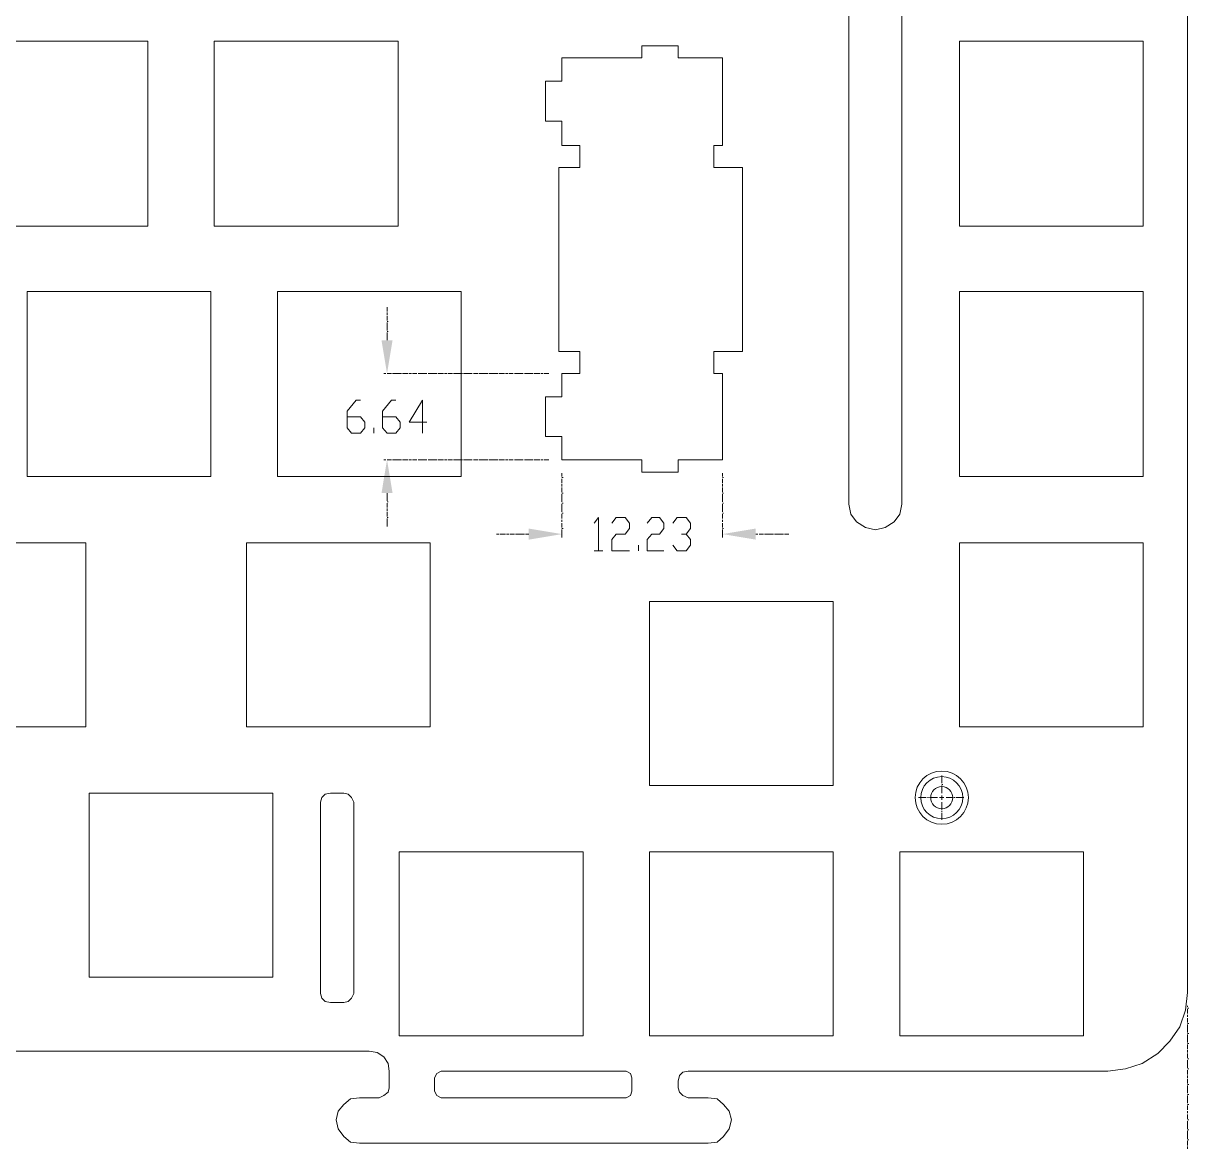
# Model space of a CAD drawing. Header units: millimetres. Extents: x 3 to 291, y 3 to 207.
# Drawn here: x 170.62 to 215.18, y 76.4 to 119.42 of the extents above; entities that cross this region are included whole.
import ezdxf

# ---------------------------------------------------------------- set-up
doc = ezdxf.new("R2010")
doc.units = ezdxf.units.MM

msp = doc.modelspace()

# ---------------------------------------------------------------- hatches: boundary and pattern name
at = {"true_color": 0x00ffff}
h = msp.add_hatch(color=4, dxfattribs=at)
h.dxf.hatch_style = 2
h.paths.add_polyline_path([(184.531035, 106.029548), (184.742702, 107.299548), (184.319369, 107.299548)])
h = msp.add_hatch(color=4, dxfattribs=at)
h.dxf.hatch_style = 2
h.paths.add_polyline_path([(184.531035, 102.727584), (184.319369, 101.457231), (184.742702, 101.457231)])
h = msp.add_hatch(color=4, dxfattribs=at)
h.dxf.hatch_style = 2
h.paths.add_polyline_path([(191.219667, 99.891215), (189.949667, 100.102882), (189.949667, 99.679196)])
h = msp.add_hatch(color=4, dxfattribs=at)
h.dxf.hatch_style = 2
h.paths.add_polyline_path([(197.358141, 99.891215), (198.628141, 99.679196), (198.628141, 100.102882)])

# ---------------------------------------------------------------- linework, layer by layer
at = {"color": 7, "lineweight": 0}
for points in [[(215.138, 131.344846), (215.138, 82.364827)], [(202.184, 127.19618), (202.184, 101.03418)], [(204.216, 101.03418), (204.216, 127.19618)], [(168.359702, 118.729478), (175.387035, 118.729478)], [(175.387, 118.729548), (175.387, 111.659882)], [(177.927, 111.659882), (177.927, 118.729548)], [(177.927035, 118.729478), (184.954369, 118.729478)], [(184.954333, 118.729548), (184.954333, 111.659882)], [(194.267667, 118.094513), (194.267667, 118.56018)], [(194.267702, 118.560144), (195.664702, 118.560144)], [(195.664667, 118.56018), (195.664667, 118.094513)], [(206.417333, 118.729513), (206.417333, 111.659846)], [(213.444702, 118.729478), (206.417369, 118.729478)], [(213.444667, 111.659846), (213.444667, 118.729513)], [(191.219667, 117.205513), (191.219667, 118.094513)], [(191.219702, 118.094478), (194.267702, 118.094478)], [(195.664702, 118.094478), (197.358035, 118.094478)], [(197.358, 118.094513), (197.358, 114.75018)], [(190.584667, 115.681548), (190.584667, 117.205548)], [(190.584702, 117.205478), (191.219702, 117.205478)], [(191.219702, 115.681478), (190.584702, 115.681478)], [(191.219667, 114.75018), (191.219667, 115.681513)], [(191.897035, 114.750144), (191.219702, 114.750144)], [(191.897, 113.903513), (191.897, 114.75018)], [(197.019333, 114.75018), (197.019333, 113.903513)], [(197.358035, 114.750144), (197.019369, 114.750144)], [(191.092667, 106.876215), (191.092667, 113.903548)], [(191.092702, 113.903478), (191.897035, 113.903478)], [(197.019369, 113.903478), (198.120035, 113.903478)], [(198.12, 113.903513), (198.12, 106.87618)], [(175.387035, 111.659811), (168.359702, 111.659811)], [(184.954369, 111.659811), (177.927035, 111.659811)], [(206.417369, 111.659811), (213.444702, 111.659811)], [(170.772667, 102.092548), (170.772667, 109.162215)], [(170.772702, 109.162144), (177.800035, 109.162144)], [(177.8, 109.162215), (177.8, 102.092548)], [(180.34, 102.092548), (180.34, 109.162215)], [(180.340035, 109.162144), (187.367369, 109.162144)], [(187.367333, 109.162215), (187.367333, 102.092548)], [(206.417333, 109.16218), (206.417333, 102.092513)], [(213.444702, 109.162215), (206.417369, 109.162215)], [(213.444667, 102.092513), (213.444667, 109.16218)], [(191.897035, 106.876215), (191.092702, 106.876215)], [(191.897, 106.029513), (191.897, 106.87618)], [(197.019333, 106.87618), (197.019333, 106.029513)], [(198.119682, 106.876215), (197.019369, 106.876215)], [(191.219667, 105.140513), (191.219667, 106.029513)], [(191.219702, 106.029548), (191.897035, 106.029548)], [(197.019369, 106.029548), (197.358035, 106.029548)], [(197.358, 106.029513), (197.358, 102.727513)], [(190.584667, 103.616548), (190.584667, 105.140548)], [(190.584702, 105.140548), (191.219702, 105.140548)], [(191.219702, 103.616548), (190.584702, 103.616548)], [(191.219667, 102.727548), (191.219667, 103.616548)], [(194.267702, 102.727548), (191.219702, 102.727548)], [(194.267667, 102.261846), (194.267667, 102.727513)], [(195.664667, 102.727513), (195.664667, 102.261846)], [(197.358035, 102.727548), (195.664702, 102.727548)], [(177.800035, 102.092548), (170.772702, 102.092548)], [(187.367369, 102.092548), (180.340035, 102.092548)], [(195.664702, 102.261882), (194.267702, 102.261882)], [(206.417369, 102.092548), (213.444702, 102.092548)], [(202.184035, 101.034321), (202.268702, 100.653321), (202.480369, 100.356635), (202.819035, 100.144968), (203.200035, 100.060301), (203.581035, 100.144968), (203.919702, 100.356635), (204.131369, 100.653321), (204.216035, 101.034321)], [(165.988682, 99.552548), (173.016369, 99.552548)], [(173.016333, 99.552548), (173.016333, 92.525215)], [(179.154667, 92.525215), (179.154667, 99.552548)], [(179.154702, 99.552548), (186.182035, 99.552548)], [(186.182, 99.552548), (186.182, 92.525215)], [(206.417333, 99.552513), (206.417333, 92.52518)], [(213.444702, 99.552548), (206.417369, 99.552548)], [(213.444667, 92.52518), (213.444667, 99.552513)], [(194.563647, 97.308846), (194.563647, 90.281513)], [(201.591369, 97.308882), (194.563682, 97.308882)], [(201.591333, 90.281513), (201.591333, 97.308846)], [(173.016369, 92.525215), (165.988682, 92.525215)], [(186.182035, 92.525215), (179.154702, 92.525215)], [(206.417369, 92.525215), (213.444702, 92.525215)], [(194.563682, 90.281548), (201.591369, 90.281548)], [(173.143333, 82.957882), (173.143333, 89.985215)], [(173.143369, 89.985215), (180.170702, 89.985215)], [(180.170667, 89.985215), (180.170667, 82.957882)], [(182.372, 89.985215), (182.160333, 89.942882), (182.033333, 89.815882), (181.991, 89.646548)], [(181.991, 89.646548), (181.991, 82.322882)], [(182.880035, 89.985215), (182.372035, 89.985215)], [(183.261176, 89.646548), (183.17651, 89.815529), (183.049157, 89.942882), (182.880176, 89.985215)], [(183.261, 82.322882), (183.261, 89.646548)], [(184.996667, 87.741548), (184.996667, 80.714215)], [(192.024035, 87.741548), (184.996702, 87.741548)], [(192.024, 80.71418), (192.024, 87.741513)], [(194.563647, 87.741513), (194.563647, 80.71418)], [(201.591369, 87.741548), (194.563682, 87.741548)], [(201.591333, 80.71418), (201.591333, 87.741513)], [(204.131333, 87.741513), (204.131333, 80.71418)], [(211.158349, 87.741548), (204.131369, 87.741548)], [(211.158667, 80.71418), (211.158667, 87.741513)], [(180.170702, 82.958058), (173.143369, 82.958058)], [(181.990965, 82.322952), (182.033298, 82.153619), (182.160298, 82.026266), (182.371965, 81.984286)], [(182.372035, 81.984391), (182.880035, 81.984391)], [(182.880141, 81.984321), (183.049122, 82.026301), (183.176474, 82.153301), (183.261141, 82.322988)], [(212.090071, 79.359513), (212.767404, 79.44418), (213.402404, 79.655846), (213.994718, 80.036846), (214.460737, 80.502513), (214.841737, 81.052846), (215.053051, 81.687846), (215.138071, 82.36518)], [(184.996702, 80.714039), (192.024035, 80.714039)], [(194.563683, 80.714039), (201.591369, 80.714039)], [(204.131369, 80.714039), (211.158702, 80.714039)], [(159.850702, 80.121372), (183.853702, 80.121372)], [(184.615772, 79.359513), (184.573439, 79.655846), (184.403753, 79.909846), (184.150106, 80.07918), (183.853772, 80.121513)], [(184.615667, 79.359548), (184.615667, 78.724548)], [(186.605333, 79.359513), (186.436353, 79.274846), (186.351333, 79.105513)], [(186.605369, 79.359372), (193.675035, 79.359372)], [(193.886526, 79.105584), (193.844545, 79.274564), (193.674859, 79.359584)], [(196.045561, 79.359513), (195.833894, 79.31718), (195.706894, 79.19018), (195.664561, 78.978513)], [(196.045702, 79.359372), (212.090035, 79.359372)], [(186.351333, 78.597548), (186.351333, 79.105548)], [(193.886667, 79.105513), (193.886667, 78.597513)], [(195.664667, 78.724513), (195.664667, 78.978513)], [(184.234737, 78.343548), (184.403718, 78.428215), (184.573404, 78.555215), (184.615737, 78.724548)], [(186.351404, 78.597442), (186.436071, 78.428462), (186.605404, 78.343442)], [(193.675, 78.343548), (193.844333, 78.428215), (193.886667, 78.597548)], [(195.664526, 78.724548), (195.706859, 78.555215), (195.833859, 78.428215), (196.045526, 78.343548)], [(183.472702, 78.343548), (183.134035, 78.301215), (182.880035, 78.089548), (182.668369, 77.835548), (182.583349, 77.496882), (182.668369, 77.158215), (182.880035, 76.861882), (183.134035, 76.650215), (183.472702, 76.607882)], [(184.234702, 78.343372), (183.472702, 78.343372)], [(193.675035, 78.343372), (186.605369, 78.343372)], [(196.807702, 78.343372), (196.045702, 78.343372)], [(196.807631, 76.607882), (197.146298, 76.650215), (197.400298, 76.861882), (197.611965, 77.158215), (197.696984, 77.496882), (197.611965, 77.835196), (197.400298, 78.089548), (197.146298, 78.301215), (196.807631, 78.343548)], [(183.472702, 76.608058), (196.807702, 76.608058)]]:
    msp.add_lwpolyline(points, dxfattribs=at)
at = {"color": 4, "lineweight": 0, "true_color": 0x00ffff}
for points in [[(184.531035, 108.400109), (184.531035, 108.442442), (184.531035, 108.569442)], [(184.531035, 108.273144), (184.531035, 108.357811)], [(184.531035, 108.061442), (184.531035, 108.188442), (184.531035, 108.230776)], [(184.531035, 108.019074), (184.573369, 108.019074)], [(184.531035, 107.680407), (184.531035, 107.807407), (184.531035, 107.849741), (184.531035, 107.976741)], [(184.531035, 107.638215), (184.573369, 107.638215)], [(184.531035, 107.299548), (184.531035, 107.426548), (184.531035, 107.468529), (184.531035, 107.595882)], [(184.488667, 106.029548), (184.404, 106.029548)], [(184.700192, 106.029548), (184.573545, 106.029548), (184.531212, 106.029548)], [(184.742561, 106.029548), (184.784894, 106.029548)], [(185.081192, 106.029548), (184.954545, 106.029548), (184.912212, 106.029548), (184.784859, 106.029548)], [(185.123596, 106.029548), (185.165929, 106.029548)], [(185.335474, 106.029548), (185.293141, 106.029548), (185.166141, 106.029548)], [(185.462227, 106.029548), (185.377914, 106.029548)], [(185.674106, 106.029548), (185.547106, 106.029548), (185.504772, 106.029548)], [(185.716474, 106.029548), (185.758455, 106.029548)], [(186.055141, 106.029548), (185.928141, 106.029548), (185.885808, 106.029548), (185.758455, 106.029548)], [(186.097157, 106.029548), (186.13949, 106.029548)], [(186.436176, 106.029548), (186.309176, 106.029548), (186.266843, 106.029548), (186.13949, 106.029548)], [(186.478192, 106.029548), (186.520526, 106.029548)], [(186.690071, 106.029548), (186.647737, 106.029548), (186.520737, 106.029548)], [(186.816859, 106.029548), (186.732545, 106.029548)], [(187.028737, 106.029548), (186.901737, 106.029548), (186.859404, 106.029548)], [(187.071106, 106.029548), (187.113439, 106.029548)], [(187.409737, 106.029548), (187.282737, 106.029548), (187.240404, 106.029548), (187.113404, 106.029548)], [(187.452141, 106.029548), (187.494474, 106.029548)], [(187.790772, 106.029548), (187.663772, 106.029548), (187.621439, 106.029548), (187.494439, 106.029548)], [(188.002298, 106.029548), (187.875298, 106.029548), (187.833317, 106.029548)], [(188.044667, 106.029548), (188.087, 106.029548)], [(188.383333, 106.029548), (188.256333, 106.029548), (188.214, 106.029548), (188.087, 106.029548)], [(188.425702, 106.029548), (188.468035, 106.029548)], [(188.764369, 106.029548), (188.637369, 106.029548), (188.595035, 106.029548), (188.468035, 106.029548)], [(188.806737, 106.029548), (188.849071, 106.029548)], [(189.018263, 106.029548), (188.975929, 106.029548), (188.849282, 106.029548)], [(189.145404, 106.029548), (189.060737, 106.029548)], [(189.356929, 106.029548), (189.230282, 106.029548), (189.187949, 106.029548)], [(189.399298, 106.029548), (189.441631, 106.029548)], [(189.737929, 106.029548), (189.611282, 106.029548), (189.568949, 106.029548), (189.441596, 106.029548)], [(189.780333, 106.029548), (189.822667, 106.029548)], [(190.118965, 106.029548), (189.991965, 106.029548), (189.949984, 106.029548), (189.822631, 106.029548)], [(190.161333, 106.029548), (190.203667, 106.029548)], [(190.372859, 106.029548), (190.330526, 106.029548), (190.203878, 106.029548)], [(190.5, 106.029548), (190.415333, 106.029548)], [(190.711526, 106.029548), (190.584878, 106.029548), (190.542545, 106.029548)], [(184.488667, 102.727584), (184.404, 102.727584)], [(184.700192, 102.727584), (184.573545, 102.727584), (184.531212, 102.727584)], [(184.742561, 102.727584), (184.784894, 102.727584)], [(185.081192, 102.727584), (184.954545, 102.727584), (184.912212, 102.727584), (184.784859, 102.727584)], [(185.123596, 102.727584), (185.165929, 102.727584)], [(185.335474, 102.727584), (185.293141, 102.727584), (185.166141, 102.727584)], [(185.462227, 102.727584), (185.377914, 102.727584)], [(185.674106, 102.727584), (185.547106, 102.727584), (185.504772, 102.727584)], [(185.716474, 102.727584), (185.758455, 102.727584)], [(186.055141, 102.727584), (185.928141, 102.727584), (185.885808, 102.727584), (185.758455, 102.727584)], [(186.097157, 102.727584), (186.13949, 102.727584)], [(186.436176, 102.727584), (186.309176, 102.727584), (186.266843, 102.727584), (186.13949, 102.727584)], [(186.478192, 102.727584), (186.520526, 102.727584)], [(186.690071, 102.727584), (186.647737, 102.727584), (186.520737, 102.727584)], [(186.816859, 102.727584), (186.732545, 102.727584)], [(187.028737, 102.727584), (186.901737, 102.727584), (186.859404, 102.727584)], [(187.071106, 102.727584), (187.113439, 102.727584)], [(187.409737, 102.727584), (187.282737, 102.727584), (187.240404, 102.727584), (187.113404, 102.727584)], [(187.452141, 102.727584), (187.494474, 102.727584)], [(187.790772, 102.727584), (187.663772, 102.727584), (187.621439, 102.727584), (187.494439, 102.727584)], [(188.002298, 102.727584), (187.875298, 102.727584), (187.833317, 102.727584)], [(188.044667, 102.727584), (188.087, 102.727584)], [(188.383333, 102.727584), (188.256333, 102.727584), (188.214, 102.727584), (188.087, 102.727584)], [(188.425702, 102.727584), (188.468035, 102.727584)], [(188.764369, 102.727584), (188.637369, 102.727584), (188.595035, 102.727584), (188.468035, 102.727584)], [(188.806737, 102.727584), (188.849071, 102.727584)], [(189.018263, 102.727584), (188.975929, 102.727584), (188.849282, 102.727584)], [(189.145404, 102.727584), (189.060737, 102.727584)], [(189.356929, 102.727584), (189.230282, 102.727584), (189.187949, 102.727584)], [(189.399298, 102.727584), (189.441631, 102.727584)], [(189.737929, 102.727584), (189.611282, 102.727584), (189.568949, 102.727584), (189.441596, 102.727584)], [(189.780333, 102.727584), (189.822667, 102.727584)], [(190.118965, 102.727584), (189.991965, 102.727584), (189.949984, 102.727584), (189.822631, 102.727584)], [(190.161333, 102.727584), (190.203667, 102.727584)], [(190.372859, 102.727584), (190.330526, 102.727584), (190.203878, 102.727584)], [(190.5, 102.727584), (190.415333, 102.727584)], [(190.711526, 102.727584), (190.584878, 102.727584), (190.542545, 102.727584)], [(191.219667, 102.219442), (191.219667, 102.092795)], [(191.219667, 102.050462), (191.262, 102.050462)], [(197.358141, 102.219442), (197.358141, 102.092795)], [(197.358141, 102.050462), (197.400122, 102.050462)], [(191.219667, 102.007882), (191.219667, 101.880882), (191.219667, 101.838548)], [(191.219667, 101.796039), (191.219667, 101.711725)], [(191.219667, 101.66925), (191.219667, 101.626917), (191.219667, 101.499917)], [(197.358141, 102.007882), (197.358141, 101.880882), (197.358141, 101.838548)], [(197.358141, 101.796039), (197.358141, 101.711725)], [(197.358141, 101.66925), (197.358141, 101.626917), (197.358141, 101.499917)], [(184.531035, 101.457372), (184.531035, 101.330725), (184.531035, 101.288391), (184.531035, 101.161039)], [(191.219667, 101.457372), (191.262, 101.457372)], [(191.219667, 101.415003), (191.219667, 101.288356), (191.219667, 101.246023), (191.219667, 101.11867)], [(197.358141, 101.457372), (197.400122, 101.457372)], [(197.358141, 101.415003), (197.358141, 101.288356), (197.358141, 101.246023), (197.358141, 101.11867)], [(184.531035, 101.118705), (184.573369, 101.118705)], [(184.531035, 101.076337), (184.531035, 100.949689), (184.531035, 100.907356)], [(184.531035, 100.864811), (184.531035, 100.780144)], [(184.531035, 100.737705), (184.531035, 100.695372), (184.531035, 100.568725)], [(191.219667, 101.076337), (191.262, 101.076337)], [(191.219667, 101.034321), (191.219667, 100.907321), (191.219667, 100.864987), (191.219667, 100.737635)], [(197.358141, 101.076337), (197.400122, 101.076337)], [(197.358141, 101.034321), (197.358141, 100.907321), (197.358141, 100.864987), (197.358141, 100.737635)], [(184.531035, 100.52618), (184.573369, 100.52618)], [(184.531035, 100.483776), (184.531035, 100.356776), (184.531035, 100.314795), (184.531035, 100.187443)], [(191.219667, 100.695301), (191.262, 100.695301)], [(191.219667, 100.653286), (191.219667, 100.526286), (191.219667, 100.483952)], [(191.219667, 100.441407), (191.219667, 100.356741)], [(191.219667, 100.314619), (191.219667, 100.272286), (191.219667, 100.145286)], [(197.358141, 100.695301), (197.400122, 100.695301)], [(197.358141, 100.653286), (197.358141, 100.526286), (197.358141, 100.483952)], [(197.358141, 100.441407), (197.358141, 100.356741)], [(197.358141, 100.314619), (197.358141, 100.272286), (197.358141, 100.145286)], [(188.806737, 99.891215), (188.722071, 99.891215)], [(188.849106, 99.891215), (188.891439, 99.891215)], [(189.060631, 99.891215), (189.018298, 99.891215), (188.891651, 99.891215)], [(189.187772, 99.891215), (189.103106, 99.891215)], [(189.399298, 99.891215), (189.272298, 99.891215), (189.230317, 99.891215)], [(189.441667, 99.891215), (189.484, 99.891215)], [(189.780333, 99.891215), (189.653333, 99.891215), (189.611353, 99.891215), (189.484, 99.891215)], [(189.822808, 99.891215), (189.865141, 99.891215)], [(189.949808, 99.891215), (189.865141, 99.891215)], [(191.219667, 100.102776), (191.262, 100.102776)], [(191.219667, 100.060372), (191.219667, 99.933725), (191.219667, 99.891391), (191.219667, 99.764039)], [(197.358141, 100.102776), (197.400122, 100.102776)], [(197.358141, 100.060372), (197.358141, 99.933725), (197.358141, 99.891391), (197.358141, 99.764039)], [(198.628, 99.891215), (198.712667, 99.891215)], [(198.755141, 99.891215), (198.797122, 99.891215), (198.924122, 99.891215)], [(198.966667, 99.891215), (199.009, 99.891215)], [(199.009035, 99.891215), (199.136035, 99.891215), (199.178016, 99.891215), (199.305369, 99.891215)], [(199.347702, 99.891215), (199.390035, 99.891215)], [(199.390071, 99.891215), (199.516718, 99.891215), (199.559051, 99.891215), (199.686404, 99.891215)], [(199.728737, 99.891215), (199.771071, 99.891215)], [(199.771106, 99.891215), (199.897753, 99.891215)], [(205.740071, 90.366215), (205.740071, 90.662548)], [(205.740071, 90.323882), (205.782404, 90.323882)], [(205.740071, 89.985215), (205.740071, 90.281548)], [(204.851, 89.815705), (205.147333, 89.815705)], [(205.189667, 89.815705), (205.232, 89.815705)], [(205.274298, 89.815705), (205.570631, 89.815705)], [(205.655333, 89.815705), (205.824667, 89.815705)], [(205.74, 89.731391), (205.74, 89.900372)], [(205.740071, 89.350286), (205.740071, 89.646619)], [(205.909228, 89.815705), (206.16358, 89.815705)], [(206.205561, 89.815705), (206.247894, 89.815705)], [(206.290263, 89.815705), (206.586596, 89.815705)], [(205.740071, 89.265584), (205.740071, 89.307917)], [(205.740071, 88.96925), (205.740071, 89.22325)], [(215.137929, 81.85718), (215.137929, 81.814846)], [(215.137929, 81.772513), (215.180263, 81.772513)], [(215.137929, 81.730074), (215.137929, 81.603427), (215.137929, 81.561093)], [(215.137929, 81.518548), (215.137929, 81.433882)], [(215.137929, 81.391407), (215.137929, 81.349074), (215.137929, 81.222427)], [(215.137929, 81.179882), (215.180263, 81.179882)], [(215.137929, 81.137513), (215.137929, 81.010513), (215.137929, 80.96818), (215.137929, 80.84118)], [(215.137929, 80.798846), (215.180263, 80.798846)], [(215.137929, 80.756478), (215.137929, 80.629478), (215.137929, 80.587144), (215.137929, 80.460144)], [(215.137929, 80.417846), (215.180263, 80.417846)], [(215.137929, 80.375442), (215.137929, 80.248442), (215.137929, 80.206462)], [(215.137929, 80.163917), (215.137929, 80.07925)], [(215.137929, 80.036811), (215.137929, 79.994478), (215.137929, 79.867831)], [(215.137929, 79.825286), (215.180263, 79.825286)], [(215.137929, 79.782882), (215.137929, 79.655882), (215.137929, 79.613548), (215.137929, 79.486548)], [(215.137929, 79.44425), (215.180263, 79.44425)], [(215.137929, 79.401882), (215.137929, 79.274882), (215.137929, 79.232548)], [(215.137929, 79.190003), (215.137929, 79.105689)], [(215.137929, 79.063215), (215.137929, 79.020882), (215.137929, 78.893882)], [(215.137929, 78.851337), (215.180263, 78.851337)], [(215.137929, 78.809321), (215.137929, 78.682321), (215.137929, 78.639987), (215.137929, 78.512635)], [(215.137929, 78.470301), (215.180263, 78.470301)], [(215.137929, 78.428286), (215.137929, 78.301286), (215.137929, 78.258952), (215.137929, 78.131599)], [(215.137929, 78.089619), (215.180263, 78.089619)], [(215.137929, 78.04725), (215.137929, 77.92025), (215.137929, 77.877917)], [(215.137929, 77.835372), (215.137929, 77.751058)], [(215.137929, 77.708619), (215.137929, 77.666286), (215.137929, 77.539286)], [(215.137929, 77.496741), (215.180263, 77.496741)], [(215.137929, 77.454372), (215.137929, 77.327725), (215.137929, 77.285391), (215.137929, 77.158039)], [(215.137929, 77.115705), (215.180263, 77.115705)], [(215.137929, 77.073337), (215.137929, 76.946689), (215.137929, 76.904356), (215.137929, 76.777003)], [(215.137929, 76.73467), (215.180263, 76.73467)], [(215.137929, 76.692654), (215.137929, 76.565654), (215.137929, 76.523321)], [(215.137929, 76.480776), (215.137929, 76.396109)]]:
    msp.add_lwpolyline(points, dxfattribs=at)
at = {"color": 6, "lineweight": 0, "true_color": 0xff00ff}
for points in [[(183.006929, 104.378478), (183.514929, 104.378478), (183.684263, 104.166811), (183.684263, 103.955144), (183.514929, 103.743478), (183.176263, 103.743478), (183.006929, 103.955144), (183.006929, 104.590144), (183.345596, 105.013478), (183.514929, 105.013478)], [(184.361526, 104.378478), (184.869526, 104.378478), (185.038859, 104.166811), (185.038859, 103.955144), (184.869526, 103.743478), (184.530859, 103.743478), (184.361526, 103.955144), (184.361526, 104.590144), (184.700192, 105.013478), (184.869526, 105.013478)], [(186.055141, 104.166952), (185.377808, 104.166952), (185.885808, 105.013266), (185.885808, 103.743619)], [(184.022859, 103.743548), (184.022859, 103.955215)], [(192.447157, 100.314619), (192.61649, 100.526286), (192.61649, 99.256286)], [(193.124808, 100.314619), (193.293788, 100.526286), (193.632455, 100.526286), (193.802141, 100.314619), (193.802141, 100.102599), (193.632455, 99.891286), (193.293788, 99.891286), (193.124808, 99.679266), (193.124808, 99.256286), (193.802141, 99.256286)], [(194.479439, 100.314619), (194.64842, 100.526286), (194.944753, 100.526286), (195.114439, 100.314619), (195.114439, 100.102599), (194.944753, 99.891286), (194.64842, 99.891286), (194.479439, 99.679266), (194.479439, 99.256286), (195.114439, 99.256286)], [(195.453, 100.314619), (195.621981, 100.526286), (195.961, 100.526286), (196.130333, 100.314619), (196.130333, 100.102599), (195.961, 99.891286), (195.791667, 99.891286)], [(195.961176, 99.891215), (196.130157, 99.679196), (196.130157, 99.467882), (195.961176, 99.256215), (195.622157, 99.256215), (195.453176, 99.467882)], [(194.140772, 99.256286), (194.140772, 99.467952)], [(192.447157, 99.256286), (192.786176, 99.256286)]]:
    msp.add_lwpolyline(points, dxfattribs=at)
at = {"color": 8, "lineweight": 0, "true_color": 0x808080}
for centre, radius in [((205.740035, 89.815705), 1.016), ((205.74, 89.815882), 0.804333), ((205.740141, 89.815882), 0.423245)]:
    msp.add_circle(centre, radius, dxfattribs=at)

doc.saveas('drawing.dxf')
